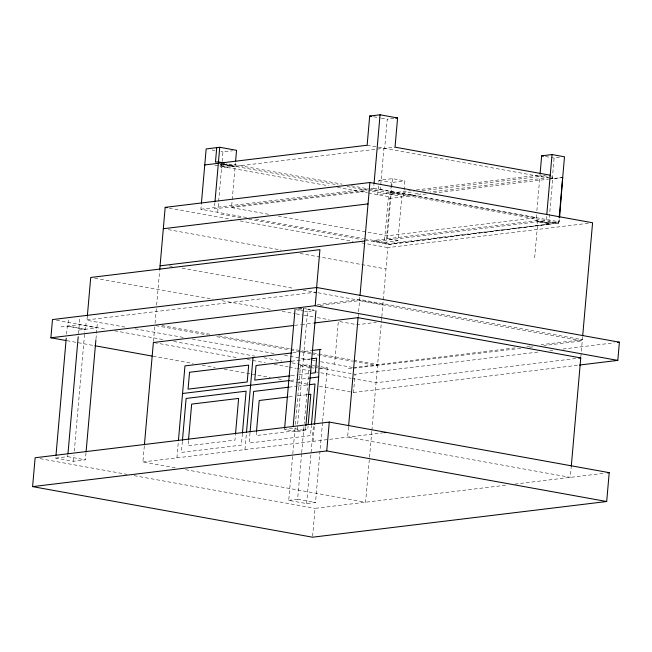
<?xml version="1.0" encoding="UTF-8"?>
<svg xmlns="http://www.w3.org/2000/svg" width="652" height="652" viewBox="0 0 652 652"><rect width="100%" height="100%" fill="white"/><g stroke="black" fill="none" stroke-linecap="round" stroke-linejoin="round"><path stroke-width="0.49" stroke-dasharray="3.26 2.44" d="M86.015 452.79L85.396 459.839L73.423 461.29L55.746 458.095L55.925 456.082M66.585 334.191L67.295 326.13L84.972 329.325L84.703 332.349M68.37 319.945L67.832 326.065L85.51 329.26L86.048 323.139M55.746 458.095L67.718 456.644L67.889 454.631M78.468 333.742L79.797 318.559M73.423 461.29L73.953 455.251M74.304 451.217L84.621 333.359M87.36 315.878L86.969 320.336L127.067 327.443M95.974 338.958L97.474 321.754M175.209 467.818L142.91 461.975L144.328 445.781M153.448 341.509L154.85 325.487M155.046 323.302L156.545 306.163M156.635 305.152L159.634 270.873M176.92 457.851L178.322 441.763M246.627 217.507L200.881 209.243L201.321 204.206M182.364 441.412L181.403 452.398L241.387 445.12L242.438 433.132M188.428 440.842L187.996 445.805L234.973 440.108L235.405 435.145M214.907 202.56L214.353 208.852L363.148 190.8L363.262 189.536M217.678 212.275L218.567 202.21M218.648 201.207L222.96 151.957L232.666 150.783M268.518 214.288L231.533 207.605L235.445 162.886M244.973 449.595L246.383 433.507M250.018 432.928L249.129 443.042L310.499 435.601L311.379 425.479M256.489 431.559L256.138 435.569L307.768 429.301L308.037 426.294M322.504 422.545L315.511 502.529L306.627 503.605L288.738 500.369L292.724 454.811M292.805 453.8L295.291 425.454M295.38 424.444L300.515 365.723L309.398 364.647L304.256 423.368M305.829 426.571L305.478 430.605L292.993 428.348L284.541 429.375L297.027 431.624L307.516 311.746L311.273 311.289M288.738 500.369L297.614 499.293L301.599 453.735M301.689 452.724L304.174 424.379M306.627 503.605L313.62 423.629M313.033 441.339L314.443 425.251M322.593 421.534L327.288 367.875L315.364 365.723M312.626 536.213L315.063 508.348L507.786 484.966M352.479 367.435L334.59 364.207L338.347 321.338L357.223 324.745L376.359 322.324M348.51 427.011L347.622 437.142L570.313 477.378L571.193 467.256M358.16 316.668L358.51 312.667M358.6 311.664L359.937 296.448M319.423 386.31L353.49 392.463L355.079 374.256L538.691 351.982M370.801 188.624L373.629 188.281L373.979 184.255M378.445 186.032L377.687 194.638L410.304 190.686M378.779 182.21L378.942 180.294L392.463 178.656L404.916 180.906L403.661 195.25L369.211 189.023M368.258 191.02L380.328 189.553L383.938 148.281L221.558 167.98L219.952 165.641M393.816 118.411L387.223 119.218L384.664 148.411L395.03 147.156M364.387 238.787L384.346 242.397L388.421 196.578L388.225 198.102M365.519 240.27L388.796 244.476L550.272 224.027L537.924 220.515L373.677 240.449L386.033 243.954L390.972 187.499M391.053 186.513L391.404 182.544L404.916 180.906M392.463 178.656L387.198 238.803L397.932 240.743L401.803 196.448L370.083 190.718M371.795 431.347L365.593 502.219L184.231 469.448M371.885 430.336L381.396 321.68M381.477 320.67L381.746 317.638M381.836 316.627L387.875 247.597L588.552 223.253M536.523 214.712L535.993 220.751L548.854 223.074L559.22 221.819L559.481 218.795M536.873 210.686L540.003 174.948L552.456 177.197L429.807 192.079M534.664 257.768L537.924 220.515M546.62 216.472L546.254 220.751L373.506 241.713M552.326 178.705L554.135 158.069L560.728 157.271M548.854 223.074L552.725 178.778L563.092 177.523M388.796 244.476L558.707 223L559.082 218.722M580.851 356.913L582.619 336.685M353.474 367.614L515.797 347.785M222.104 164.222L220.083 164.133L221.688 166.472L235.274 164.826L342.227 184.149M200.881 209.243L369.855 188.738M231.533 207.605L367.255 191.142M416.343 189.952L540.003 174.948M391.07 194.508L414.199 191.704M422.243 190.726L545.52 175.771M403.661 195.25L420.752 193.179M426.31 193.994L390.018 198.404L388.29 198.094M433.368 193.139L548.291 179.194M549.302 179.072L561.755 177.564M384.346 242.397L397.932 240.743M386.033 243.954L558.707 223L388.828 192.307M87.009 319.92L316.22 292.112M60.946 326.905L79.259 324.68L96.944 327.875L78.623 330.099M317.312 304.606L359.668 299.472L582.35 339.708L541.005 344.729M320.238 305.413L359.562 300.645L582.252 340.882L543.931 345.536M294.541 325.381L300.596 324.647M301.607 324.525L313.702 323.058M292.895 352.805L297.874 352.202M298.877 352.08L310.833 350.629M291.387 361.232L310.58 358.902M318.404 368.959L327.288 367.875M526.889 346.44L530.924 345.951M291.118 375.707L298.192 374.843M299.203 374.721L309.301 373.498M353.376 368.241L520.736 348.347M529.815 347.247L534.852 346.636M290.637 380.385L295.641 379.774M296.644 379.66L308.657 378.201M549.791 350.629L552.814 350.263M562.904 349.04L614.355 342.797M288.852 387.174L296.904 386.204M297.907 386.082L307.972 384.859M575.716 358.527L376.049 382.757L352.08 378.421M288.999 396.881L293.962 396.277M297.931 395.797L306.864 394.713M353.49 392.463L578.463 365.169M297.027 431.624L305.478 430.605M142.91 461.975L384.525 432.659M514.844 484.11L605.219 473.14M348.339 368.763L352.365 368.347M223.123 164.271L235.274 164.826M214.883 165.404L235.144 166.333L226.317 163.929M558.707 223L537.818 221.778L550.272 224.027M94.727 278.184L213.025 299.138M222.047 300.735L272.177 309.618M282.202 311.395L295.234 313.702M296.236 313.881L303.253 315.12M304.256 315.299L313.278 316.896M317.288 317.605L329.325 319.741M135.094 328.861L183.212 337.386M192.234 338.983L275.446 353.726M284.468 355.324L315.544 360.833M320.556 361.713L334.59 364.207M373.588 116.749L380.401 117.979M381.379 118.159L387.223 119.218M545.504 156.513L550.296 157.376M551.258 157.548L554.135 158.069M367.133 145.241L548.495 178.012M549.449 178.192L552.725 178.778M212.087 149.993L215.054 150.53M220.979 151.598L222.96 151.957M378.942 180.294L391.404 182.544M373.629 188.281L559.22 221.819M380.328 189.553L536.254 217.735L387.459 235.788L277.507 215.918M351.224 185.779L368.217 188.844M221.305 163.831L224.272 164.369M225.258 164.548L338.095 184.94M347.092 186.562L369.081 190.539M221.688 166.472L328.478 185.771M337.459 187.393L367.394 192.805M368.396 192.984L388.421 196.578M255.608 219.129L363.392 238.608M220.841 214.125L240.792 217.735M248.779 219.178L361.526 239.553M169.186 208.086L231.093 219.268M240.083 220.898L352.919 241.289M361.909 242.911L387.875 247.597M168.314 229.634L281.151 250.026M300.124 253.457L386 268.974M169.194 265.877L172.193 266.415M182.177 268.225L294.019 288.437M303.009 290.058L316.986 292.585M317.989 292.764L382.895 304.492M304.443 308.632L307.32 309.154M295.984 309.659L299.83 310.352M300.792 310.531L303.669 311.053M304.631 311.224L307.516 311.746M161.949 325.568L209.879 334.231M218.868 335.853L289.765 348.673M290.768 348.853L352.675 360.034M353.677 360.222L378.258 364.664M155.852 325.666L207.776 335.046M216.766 336.668L289.659 349.847M290.662 350.026L310.629 353.637M311.632 353.816L352.577 361.216M353.571 361.395L377.541 365.723M312.381 365.185L314.37 365.544M56.488 320.303L106.586 329.358M114.605 330.8L164.703 339.855M173.725 341.485L254.883 356.155M263.897 357.785L281.933 361.045M291.957 362.854L355.079 374.256M300.515 365.723L309.464 367.337M310.458 367.516L314.427 368.241M154.361 342.691L238.241 357.85M247.23 359.472L265.209 362.724M274.19 364.346L288.176 366.872M289.17 367.052L296.163 368.315M297.157 368.502L314.134 371.567M315.136 371.746L351.086 378.241M66.92 340.678L93.978 345.568M153.09 356.253L193.171 363.49M202.185 365.12L215.217 367.475M224.231 369.105L270.319 377.435M278.339 378.885L283.351 379.79M290.36 381.053L297.377 382.325M298.38 382.504L308.396 384.313M67.718 456.644L85.396 459.839M297.614 499.293L315.511 502.529M40.122 458.666L127.107 474.387M134.1 475.65L315.063 508.348M221.354 163.758L232.136 166.7"/><path stroke-width="0.98" d="M314.525 424.24L318.665 376.986L319.806 349.537M32.6 486.628L35.127 457.761L329.276 422.072L609.212 472.659L606.686 501.518L312.536 537.207L32.6 486.628L326.75 450.931L606.686 501.518M65.917 340.499L50.889 337.785L52.486 319.578L316.807 287.508L619.4 342.186L617.811 360.393L579.473 365.047M56.007 455.072L66.235 338.217M67.979 453.621L78.199 336.766M87.36 315.878L90.718 277.475L319.928 249.659L316.57 288.062M86.097 451.779L95.885 339.961M144.418 444.77L153.367 342.512L293.539 325.503M159.716 269.871L165.184 207.36L369.904 182.519L592.587 222.764L582.709 335.674M178.412 440.76L184.964 365.902L291.892 352.928M201.411 203.204L206.162 148.925L219.74 147.27L236.546 150.31L235.617 160.954M182.446 440.41L186.122 398.453L246.106 391.176L242.438 433.132M188.518 439.847L191.647 404.11L238.624 398.413L235.494 434.151M216.741 147.637L215.47 162.152L218.477 161.786L224.353 163.391M214.997 201.549L219.74 147.27M246.472 432.504L253.017 357.638M250.107 431.917L253.644 391.453L288.852 387.174M256.489 431.559L259.211 400.499L288.005 397.003M284.622 428.364L295.022 309.488M293.172 426.327L303.482 308.461M50.889 337.785L315.209 305.707L316.807 287.508M305.918 425.569L315.967 310.719M308.209 424.289L310.841 394.232L307.858 394.599M311.469 424.468L315.014 384.004L308.975 384.737M326.75 450.931L329.276 422.072M550.239 175.201L395.03 147.156L397.59 117.955L380.059 114.793L369.692 116.048L367.133 145.241L204.761 164.948M348.6 426L358.078 317.671L580.761 357.915L571.282 466.245M360.018 295.438L369.904 182.519M374.069 183.245L380.059 114.793M540.084 173.937L541.673 155.82L552.04 154.557L564.502 156.814L559.172 217.719M546.8 214.459L552.04 154.557M559.571 217.792L562.692 177.45M395.707 118.183L397.59 117.955M163.318 228.73L368.03 203.897M160.074 265.837L364.786 240.995M298.787 309.032L301.599 308.689M314.712 322.936L358.078 317.671M311.835 350.507L321.077 349.382M291.387 361.232L256.032 365.519L254.761 380.116L290.107 375.829M311.591 358.779L316.644 358.168L315.364 372.765L310.311 373.376M182.544 393.498L289.635 380.507M309.651 378.078L318.665 376.986M617.379 342.43L619.4 342.186M578.748 358.16L580.761 357.915M384.525 432.659L386.522 432.423M607.216 472.904L609.212 472.659M369.692 116.048L371.64 116.398M541.673 155.82L543.589 156.162M165.184 207.36L167.181 207.719M315.209 305.707L617.811 360.393M308.282 309.325L310.205 309.676M312.129 310.026L314.044 310.368M94.98 345.747L152.087 356.073M189.545 372.284L188.069 389.146L247.206 381.974L248.681 365.112L189.545 372.284"/></g></svg>
